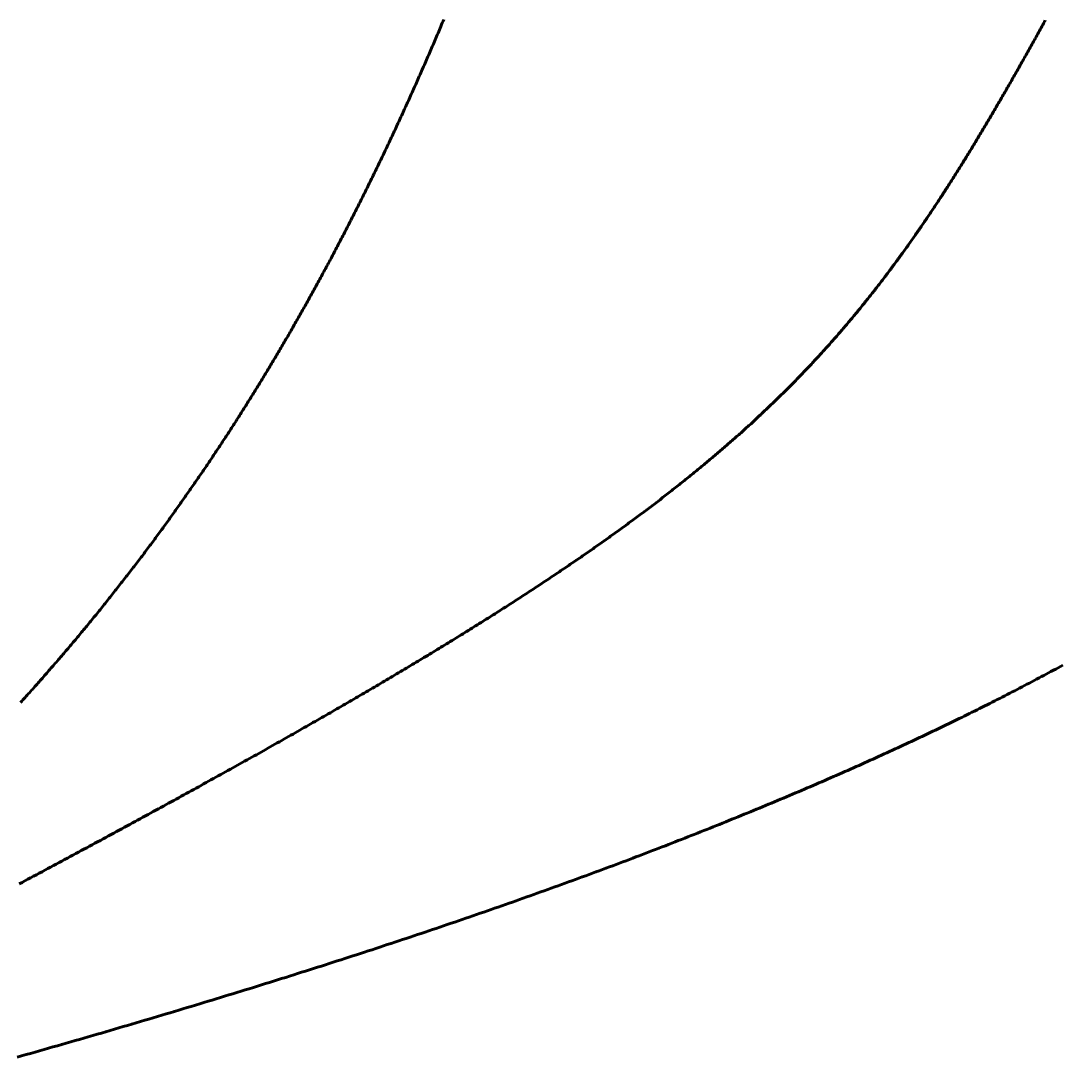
# Model space of a CAD drawing. Header units: millimetres. Extents: x 88 to 97873, y 32 to 55088.
# Drawn here: x 47201.4 to 47525.3, y 4000.6 to 4322.9 of the extents above; entities that cross this region are included whole.
import ezdxf

# ---------------------------------------------------------------- set-up
doc = ezdxf.new("R2010")
doc.units = ezdxf.units.MM
doc.header["$LTSCALE"] = 0.3

msp = doc.modelspace()

# ---------------------------------------------------------------- linework, layer by layer
at = {"color": 116, "lineweight": 60, "true_color": 0x136734}
msp.add_lwpolyline([(47200.88, 4054.48), (47201.78, 4054.96), (47202.67, 4055.44), (47203.57, 4055.92), (47204.46, 4056.39), (47205.35, 4056.87), (47206.24, 4057.34), (47207.13, 4057.82), (47208.02, 4058.29), (47208.9, 4058.77), (47209.78, 4059.24), (47210.66, 4059.71), (47211.54, 4060.18), (47212.41, 4060.65), (47213.28, 4061.11), (47214.15, 4061.58), (47215.02, 4062.05), (47215.89, 4062.51), (47216.76, 4062.98), (47217.62, 4063.44), (47218.48, 4063.91), (47219.34, 4064.37), (47220.19, 4064.83), (47221.05, 4065.29), (47221.9, 4065.75), (47222.75, 4066.21), (47223.6, 4066.66), (47224.45, 4067.12), (47225.29, 4067.58), (47226.14, 4068.03), (47226.98, 4068.49), (47227.82, 4068.94), (47228.65, 4069.39), (47229.49, 4069.84), (47230.32, 4070.29), (47231.15, 4070.74), (47231.98, 4071.19), (47232.81, 4071.64), (47233.63, 4072.09), (47234.46, 4072.54), (47235.28, 4072.98), (47236.1, 4073.43), (47236.92, 4073.87), (47237.73, 4074.31), (47238.55, 4074.76), (47239.36, 4075.2), (47240.17, 4075.64), (47240.98, 4076.08), (47241.78, 4076.52), (47242.59, 4076.96), (47243.39, 4077.4), (47244.19, 4077.83), (47244.99, 4078.27), (47245.78, 4078.7), (47246.58, 4079.14), (47247.37, 4079.57), (47248.16, 4080.01), (47248.95, 4080.44), (47249.74, 4080.87), (47250.52, 4081.3), (47251.31, 4081.73), (47252.09, 4082.16), (47252.87, 4082.59), (47253.64, 4083.01), (47254.42, 4083.44), (47255.19, 4083.87), (47255.97, 4084.29), (47256.74, 4084.72), (47257.51, 4085.14), (47258.27, 4085.56), (47259.04, 4085.99), (47259.8, 4086.41), (47260.56, 4086.83), (47261.32, 4087.25), (47262.08, 4087.67), (47262.83, 4088.09), (47263.59, 4088.5), (47264.34, 4088.92), (47265.09, 4089.34), (47265.84, 4089.75), (47266.58, 4090.17), (47267.33, 4090.58), (47268.07, 4091), (47268.81, 4091.41), (47269.55, 4091.82), (47270.29, 4092.23), (47271.02, 4092.64), (47271.76, 4093.05), (47272.49, 4093.46), (47273.22, 4093.87), (47273.95, 4094.28), (47274.68, 4094.68), (47275.4, 4095.09), (47276.13, 4095.5), (47276.85, 4095.9), (47277.57, 4096.31), (47278.28, 4096.71), (47279, 4097.11), (47279.72, 4097.51), (47280.43, 4097.92), (47281.14, 4098.32), (47281.85, 4098.72), (47282.56, 4099.12), (47283.26, 4099.52), (47283.97, 4099.91), (47284.67, 4100.31), (47285.37, 4100.71), (47286.07, 4101.1), (47286.76, 4101.5), (47287.46, 4101.9), (47288.15, 4102.29), (47288.85, 4102.68), (47289.54, 4103.08), (47290.23, 4103.47), (47290.91, 4103.86), (47291.6, 4104.25), (47292.28, 4104.64), (47292.96, 4105.03), (47293.64, 4105.42), (47294.32, 4105.81), (47295, 4106.2), (47295.67, 4106.58), (47296.35, 4106.97), (47297.02, 4107.36), (47297.69, 4107.74), (47298.36, 4108.13), (47299.02, 4108.51), (47299.69, 4108.9), (47300.35, 4109.28), (47301.01, 4109.66), (47301.67, 4110.04), (47302.33, 4110.42), (47302.99, 4110.8), (47303.65, 4111.18), (47304.3, 4111.56), (47304.95, 4111.94), (47305.6, 4112.32), (47306.25, 4112.7), (47306.9, 4113.08), (47307.54, 4113.45), (47308.19, 4113.83), (47308.83, 4114.2), (47309.47, 4114.58), (47310.11, 4114.95), (47310.75, 4115.33), (47311.38, 4115.7), (47312.02, 4116.07), (47312.65, 4116.44), (47313.28, 4116.82), (47313.91, 4117.19), (47314.54, 4117.56), (47315.17, 4117.93), (47315.79, 4118.3), (47316.41, 4118.66), (47317.04, 4119.03), (47317.66, 4119.4), (47318.27, 4119.77), (47318.89, 4120.13), (47319.51, 4120.5), (47320.12, 4120.86), (47320.73, 4121.23), (47321.34, 4121.59), (47321.95, 4121.96), (47322.56, 4122.32), (47323.17, 4122.68), (47323.77, 4123.05), (47324.37, 4123.41), (47324.98, 4123.77), (47325.58, 4124.13), (47326.17, 4124.49), (47326.77, 4124.85), (47327.37, 4125.21), (47327.96, 4125.57), (47328.55, 4125.93), (47329.15, 4126.29), (47329.73, 4126.64), (47330.32, 4127), (47330.91, 4127.36), (47331.49, 4127.71), (47332.08, 4128.07), (47332.66, 4128.42), (47333.24, 4128.78), (47333.82, 4129.13), (47334.4, 4129.48), (47334.97, 4129.84), (47335.55, 4130.19), (47336.12, 4130.54), (47336.69, 4130.89), (47337.26, 4131.25), (47337.83, 4131.6), (47338.4, 4131.95), (47338.97, 4132.3), (47339.53, 4132.65), (47340.09, 4133), (47340.66, 4133.34), (47341.22, 4133.69), (47341.77, 4134.04), (47342.33, 4134.39), (47342.89, 4134.73), (47343.44, 4135.08), (47344, 4135.43), (47344.55, 4135.77), (47345.1, 4136.12), (47345.65, 4136.46), (47346.19, 4136.81), (47346.74, 4137.15), (47347.29, 4137.49), (47347.83, 4137.84), (47348.37, 4138.18), (47348.91, 4138.52), (47349.45, 4138.86), (47349.99, 4139.21), (47350.52, 4139.55), (47351.06, 4139.89), (47351.59, 4140.23), (47352.13, 4140.57), (47352.66, 4140.91), (47353.19, 4141.25), (47353.71, 4141.59), (47354.24, 4141.92), (47354.77, 4142.26), (47355.29, 4142.6), (47355.81, 4142.94), (47356.33, 4143.27), (47356.85, 4143.61), (47357.37, 4143.95), (47357.89, 4144.28), (47358.41, 4144.62), (47358.92, 4144.95), (47359.44, 4145.29), (47359.95, 4145.62), (47360.46, 4145.96), (47360.97, 4146.29), (47361.48, 4146.62), (47361.98, 4146.96), (47362.49, 4147.29), (47362.99, 4147.62), (47363.5, 4147.95), (47364, 4148.29), (47364.5, 4148.62), (47365, 4148.95), (47365.5, 4149.28), (47365.99, 4149.61), (47366.49, 4149.94), (47366.98, 4150.27), (47367.47, 4150.6), (47367.97, 4150.93), (47368.46, 4151.26), (47368.94, 4151.59), (47369.43, 4151.91), (47369.92, 4152.24), (47370.4, 4152.57), (47370.89, 4152.9), (47371.37, 4153.22), (47371.85, 4153.55), (47372.33, 4153.88), (47372.81, 4154.2), (47373.29, 4154.53), (47373.77, 4154.85), (47374.24, 4155.18), (47374.72, 4155.51), (47375.19, 4155.83), (47375.66, 4156.15), (47376.13, 4156.48), (47376.6, 4156.8), (47377.07, 4157.13), (47377.53, 4157.45), (47378, 4157.77), (47378.46, 4158.1), (47378.93, 4158.42), (47379.39, 4158.74), (47379.85, 4159.06), (47380.31, 4159.39), (47380.77, 4159.71), (47381.23, 4160.03), (47381.68, 4160.35), (47382.14, 4160.67), (47382.59, 4160.99), (47383.04, 4161.31), (47383.5, 4161.63), (47383.95, 4161.95), (47384.39, 4162.27), (47384.84, 4162.59), (47385.29, 4162.91), (47385.74, 4163.23), (47386.18, 4163.55), (47386.62, 4163.87), (47387.07, 4164.19), (47387.51, 4164.51), (47387.95, 4164.83), (47388.39, 4165.14), (47388.82, 4165.46), (47389.26, 4165.78), (47389.7, 4166.1), (47390.13, 4166.41), (47390.56, 4166.73), (47391, 4167.05), (47391.43, 4167.37), (47391.86, 4167.68), (47392.29, 4168), (47392.72, 4168.31), (47393.14, 4168.63), (47393.57, 4168.95), (47393.99, 4169.26), (47394.42, 4169.58), (47394.84, 4169.89), (47395.26, 4170.21), (47395.68, 4170.52), (47396.1, 4170.84), (47396.52, 4171.15), (47396.94, 4171.47), (47397.35, 4171.78), (47397.77, 4172.1), (47398.18, 4172.41), (47398.59, 4172.72), (47399.01, 4173.04), (47399.42, 4173.35), (47399.83, 4173.67), (47400.24, 4173.98), (47400.64, 4174.29), (47401.05, 4174.61), (47401.46, 4174.92), (47401.86, 4175.23), (47402.26, 4175.55), (47402.67, 4175.86), (47403.07, 4176.17), (47403.47, 4176.48), (47403.87, 4176.8), (47404.27, 4177.11), (47404.67, 4177.42), (47405.06, 4177.73), (47405.46, 4178.04), (47405.85, 4178.36), (47406.25, 4178.67), (47406.64, 4178.98), (47407.03, 4179.29), (47407.42, 4179.6), (47407.81, 4179.92), (47408.2, 4180.23), (47408.59, 4180.54), (47408.98, 4180.85), (47409.36, 4181.16), (47409.75, 4181.47), (47410.13, 4181.78), (47410.51, 4182.09), (47410.9, 4182.4), (47411.28, 4182.72), (47411.66, 4183.03), (47412.04, 4183.34), (47412.42, 4183.65), (47412.79, 4183.96), (47413.17, 4184.27), (47413.55, 4184.58), (47413.92, 4184.89), (47414.3, 4185.2), (47414.67, 4185.51), (47415.04, 4185.82), (47415.41, 4186.13), (47415.78, 4186.44), (47416.15, 4186.75), (47416.52, 4187.06), (47416.89, 4187.37), (47417.25, 4187.68), (47417.62, 4188), (47417.98, 4188.31), (47418.35, 4188.62), (47418.71, 4188.93), (47419.07, 4189.24), (47419.44, 4189.55), (47419.8, 4189.86), (47420.16, 4190.17), (47420.52, 4190.48), (47420.87, 4190.79), (47421.23, 4191.1), (47421.59, 4191.41), (47421.94, 4191.72), (47422.3, 4192.03), (47422.65, 4192.34), (47423, 4192.65), (47423.36, 4192.96), (47423.71, 4193.27), (47424.06, 4193.58), (47424.41, 4193.89), (47424.76, 4194.2), (47425.1, 4194.51), (47425.45, 4194.82), (47425.8, 4195.13), (47426.14, 4195.44), (47426.49, 4195.76), (47426.83, 4196.07), (47427.18, 4196.38), (47427.52, 4196.69), (47427.86, 4197), (47428.2, 4197.31), (47428.54, 4197.62), (47428.88, 4197.93), (47429.22, 4198.24), (47429.56, 4198.55), (47429.89, 4198.87), (47430.23, 4199.18), (47430.56, 4199.49), (47430.9, 4199.8), (47431.23, 4200.11), (47431.57, 4200.42), (47431.9, 4200.74), (47432.23, 4201.05), (47432.56, 4201.36), (47432.89, 4201.67), (47433.22, 4201.98), (47433.55, 4202.3), (47433.88, 4202.61), (47434.2, 4202.92), (47434.53, 4203.23), (47434.86, 4203.55), (47435.18, 4203.86), (47435.51, 4204.17), (47435.83, 4204.48), (47436.15, 4204.8), (47436.47, 4205.11), (47436.8, 4205.42), (47437.12, 4205.74), (47437.44, 4206.05), (47437.76, 4206.37), (47438.07, 4206.68), (47438.39, 4206.99), (47438.71, 4207.31), (47439.03, 4207.62), (47439.34, 4207.94), (47439.66, 4208.25), (47439.97, 4208.57), (47440.29, 4208.88), (47440.6, 4209.2), (47440.91, 4209.51), (47441.22, 4209.83), (47441.54, 4210.14), (47441.85, 4210.46), (47442.16, 4210.77), (47442.47, 4211.09), (47442.78, 4211.41), (47443.08, 4211.72), (47443.39, 4212.04), (47443.7, 4212.36), (47444, 4212.67), (47444.31, 4212.99), (47444.61, 4213.31), (47444.92, 4213.63), (47445.22, 4213.94), (47445.53, 4214.26), (47445.83, 4214.58), (47446.13, 4214.9), (47446.43, 4215.22), (47446.73, 4215.54), (47447.03, 4215.85), (47447.33, 4216.17), (47447.63, 4216.49), (47447.93, 4216.81), (47448.23, 4217.13), (47448.53, 4217.45), (47448.82, 4217.77), (47449.12, 4218.09), (47449.41, 4218.41), (47449.71, 4218.73), (47450, 4219.06), (47450.3, 4219.38), (47450.59, 4219.7), (47450.88, 4220.02), (47451.18, 4220.34), (47451.47, 4220.66), (47451.76, 4220.99), (47452.05, 4221.31), (47452.34, 4221.63), (47452.63, 4221.96), (47452.92, 4222.28), (47453.21, 4222.6), (47453.49, 4222.93), (47453.78, 4223.25), (47454.07, 4223.58), (47454.35, 4223.9), (47454.64, 4224.23), (47454.93, 4224.55), (47455.21, 4224.88), (47455.5, 4225.2), (47455.78, 4225.53), (47456.06, 4225.86), (47456.35, 4226.18), (47456.63, 4226.51), (47456.91, 4226.84), (47457.19, 4227.17), (47457.47, 4227.5), (47457.75, 4227.82), (47458.03, 4228.15), (47458.31, 4228.48), (47458.59, 4228.81), (47458.87, 4229.14), (47459.15, 4229.47), (47459.43, 4229.8), (47459.7, 4230.13), (47459.98, 4230.46), (47460.26, 4230.79), (47460.53, 4231.12), (47460.81, 4231.46), (47461.08, 4231.79), (47461.36, 4232.12), (47461.63, 4232.45), (47461.91, 4232.79), (47462.18, 4233.12), (47462.45, 4233.45), (47462.72, 4233.79), (47463, 4234.12), (47463.27, 4234.46), (47463.54, 4234.79), (47463.81, 4235.13), (47464.08, 4235.46), (47464.35, 4235.8), (47464.62, 4236.14), (47464.89, 4236.48), (47465.16, 4236.81), (47465.43, 4237.15), (47465.7, 4237.49), (47465.96, 4237.83), (47466.23, 4238.17), (47466.5, 4238.51), (47466.77, 4238.84), (47467.03, 4239.18), (47467.3, 4239.53), (47467.56, 4239.87), (47467.83, 4240.21), (47468.09, 4240.55), (47468.36, 4240.89), (47468.62, 4241.23), (47468.89, 4241.58), (47469.15, 4241.92), (47469.41, 4242.26), (47469.68, 4242.61), (47469.94, 4242.95), (47470.2, 4243.3), (47470.46, 4243.64), (47470.73, 4243.99), (47470.99, 4244.33), (47471.25, 4244.68), (47471.51, 4245.03), (47471.77, 4245.37), (47472.03, 4245.72), (47472.29, 4246.07), (47472.55, 4246.42), (47472.81, 4246.77), (47473.07, 4247.12), (47473.33, 4247.47), (47473.58, 4247.82), (47473.84, 4248.17), (47474.1, 4248.52), (47474.36, 4248.87), (47474.61, 4249.23), (47474.87, 4249.58), (47475.13, 4249.93), (47475.38, 4250.29), (47475.64, 4250.64), (47475.9, 4250.99), (47476.15, 4251.35), (47476.41, 4251.71), (47476.66, 4252.06), (47476.92, 4252.42), (47477.17, 4252.77), (47477.43, 4253.13), (47477.68, 4253.49), (47477.94, 4253.85), (47478.19, 4254.21), (47478.44, 4254.57), (47478.7, 4254.93), (47478.95, 4255.29), (47479.2, 4255.65), (47479.46, 4256.01), (47479.71, 4256.37), (47479.96, 4256.74), (47480.21, 4257.1), (47480.47, 4257.46), (47480.72, 4257.83), (47480.97, 4258.19), (47481.22, 4258.56), (47481.47, 4258.92), (47481.72, 4259.29), (47481.98, 4259.65), (47482.23, 4260.02), (47482.48, 4260.39), (47482.73, 4260.76), (47482.98, 4261.13), (47483.23, 4261.5), (47483.48, 4261.87), (47483.73, 4262.24), (47483.98, 4262.61), (47484.23, 4262.98), (47484.48, 4263.35), (47484.73, 4263.72), (47484.97, 4264.1), (47485.22, 4264.47), (47485.47, 4264.84), (47485.72, 4265.22), (47485.97, 4265.6), (47486.22, 4265.97), (47486.47, 4266.35), (47486.72, 4266.73), (47486.96, 4267.1), (47487.21, 4267.48), (47487.46, 4267.86), (47487.71, 4268.24), (47487.96, 4268.62), (47488.2, 4269), (47488.45, 4269.38), (47488.7, 4269.76), (47488.95, 4270.15), (47489.19, 4270.53), (47489.44, 4270.91), (47489.69, 4271.3), (47489.94, 4271.68), (47490.18, 4272.07), (47490.43, 4272.46), (47490.68, 4272.84), (47490.92, 4273.23), (47491.17, 4273.62), (47491.42, 4274.01), (47491.66, 4274.4), (47491.91, 4274.79), (47492.16, 4275.18), (47492.4, 4275.57), (47492.65, 4275.96), (47492.9, 4276.35), (47493.14, 4276.75), (47493.39, 4277.14), (47493.64, 4277.53), (47493.88, 4277.93), (47494.13, 4278.32), (47494.38, 4278.72), (47494.62, 4279.12), (47494.87, 4279.52), (47495.12, 4279.91), (47495.36, 4280.31), (47495.61, 4280.71), (47495.86, 4281.11), (47496.1, 4281.52), (47496.35, 4281.92), (47496.6, 4282.32), (47496.84, 4282.72), (47497.09, 4283.13), (47497.34, 4283.53), (47497.58, 4283.94), (47497.83, 4284.34), (47498.08, 4284.75), (47498.32, 4285.16), (47498.57, 4285.56), (47498.82, 4285.97), (47499.06, 4286.38), (47499.31, 4286.79), (47499.56, 4287.2), (47499.8, 4287.61), (47500.05, 4288.03), (47500.3, 4288.44), (47500.55, 4288.85), (47500.79, 4289.27), (47501.04, 4289.68), (47501.29, 4290.1), (47501.54, 4290.51), (47501.78, 4290.93), (47502.03, 4291.35), (47502.28, 4291.77), (47502.53, 4292.19), (47502.78, 4292.61), (47503.02, 4293.03), (47503.27, 4293.45), (47503.52, 4293.87), (47503.77, 4294.3), (47504.02, 4294.72), (47504.27, 4295.15), (47504.52, 4295.57), (47504.77, 4296), (47505.02, 4296.42), (47505.26, 4296.85), (47505.51, 4297.28), (47505.76, 4297.71), (47506.01, 4298.14), (47506.26, 4298.57), (47506.51, 4299), (47506.76, 4299.44), (47507.01, 4299.87), (47507.26, 4300.3), (47507.52, 4300.74), (47507.77, 4301.17), (47508.02, 4301.61), (47508.27, 4302.05), (47508.52, 4302.48), (47508.77, 4302.92), (47509.02, 4303.36), (47509.28, 4303.8), (47509.53, 4304.24), (47509.78, 4304.69), (47510.03, 4305.13), (47510.29, 4305.57), (47510.54, 4306.02), (47510.79, 4306.46), (47511.04, 4306.91), (47511.3, 4307.36), (47511.55, 4307.8), (47511.81, 4308.25), (47512.06, 4308.7), (47512.31, 4309.15), (47512.57, 4309.6), (47512.82, 4310.06), (47513.08, 4310.51), (47513.34, 4310.96), (47513.59, 4311.42), (47513.85, 4311.87), (47514.1, 4312.33), (47514.36, 4312.78), (47514.62, 4313.24), (47514.87, 4313.7), (47515.13, 4314.16), (47515.39, 4314.62), (47515.65, 4315.08), (47515.9, 4315.55), (47516.16, 4316.01), (47516.42, 4316.47), (47516.68, 4316.94), (47516.94, 4317.4), (47517.2, 4317.87), (47517.46, 4318.34), (47517.72, 4318.81), (47517.98, 4319.27), (47518.24, 4319.74), (47518.5, 4320.22), (47518.76, 4320.69), (47519.02, 4321.16), (47519.28, 4321.63), (47519.55, 4322.11), (47519.81, 4322.59), (47520.07, 4323.06)], dxfattribs=at)
at = {"color": 30, "lineweight": 60}
msp.add_lwpolyline([(47332.96, 4323.29), (47332.74, 4322.77), (47332.51, 4322.24), (47332.29, 4321.72), (47332.07, 4321.19), (47331.85, 4320.67), (47331.63, 4320.15), (47331.41, 4319.63), (47331.19, 4319.1), (47330.96, 4318.58), (47330.74, 4318.06), (47330.52, 4317.54), (47330.3, 4317.02), (47330.07, 4316.5), (47329.85, 4315.98), (47329.63, 4315.46), (47329.4, 4314.94), (47329.18, 4314.42), (47328.96, 4313.9), (47328.73, 4313.39), (47328.51, 4312.87), (47328.29, 4312.35), (47328.06, 4311.84), (47327.84, 4311.32), (47327.61, 4310.81), (47327.39, 4310.29), (47327.16, 4309.78), (47326.94, 4309.26), (47326.71, 4308.75), (47326.49, 4308.23), (47326.26, 4307.72), (47326.04, 4307.21), (47325.81, 4306.7), (47325.59, 4306.19), (47325.36, 4305.67), (47325.13, 4305.16), (47324.91, 4304.65), (47324.68, 4304.14), (47324.45, 4303.63), (47324.23, 4303.12), (47324, 4302.62), (47323.77, 4302.11), (47323.54, 4301.6), (47323.32, 4301.09), (47323.09, 4300.58), (47322.86, 4300.08), (47322.63, 4299.57), (47322.4, 4299.06), (47322.18, 4298.56), (47321.95, 4298.05), (47321.72, 4297.55), (47321.49, 4297.04), (47321.26, 4296.54), (47321.03, 4296.04), (47320.8, 4295.53), (47320.57, 4295.03), (47320.34, 4294.53), (47320.11, 4294.03), (47319.88, 4293.53), (47319.65, 4293.02), (47319.42, 4292.52), (47319.19, 4292.02), (47318.96, 4291.52), (47318.73, 4291.02), (47318.5, 4290.52), (47318.26, 4290.03), (47318.03, 4289.53), (47317.8, 4289.03), (47317.57, 4288.53), (47317.34, 4288.03), (47317.1, 4287.54), (47316.87, 4287.04), (47316.64, 4286.55), (47316.41, 4286.05), (47316.17, 4285.56), (47315.94, 4285.06), (47315.71, 4284.57), (47315.47, 4284.07), (47315.24, 4283.58), (47315, 4283.08), (47314.77, 4282.59), (47314.54, 4282.1), (47314.3, 4281.61), (47314.07, 4281.12), (47313.83, 4280.62), (47313.6, 4280.13), (47313.36, 4279.64), (47313.13, 4279.15), (47312.89, 4278.66), (47312.65, 4278.17), (47312.42, 4277.68), (47312.18, 4277.2), (47311.94, 4276.71), (47311.71, 4276.22), (47311.47, 4275.73), (47311.23, 4275.25), (47311, 4274.76), (47310.76, 4274.27), (47310.52, 4273.79), (47310.28, 4273.3), (47310.05, 4272.82), (47309.81, 4272.33), (47309.57, 4271.85), (47309.33, 4271.36), (47309.09, 4270.88), (47308.85, 4270.4), (47308.61, 4269.91), (47308.37, 4269.43), (47308.13, 4268.95), (47307.89, 4268.47), (47307.65, 4267.99), (47307.41, 4267.5), (47307.17, 4267.02), (47306.93, 4266.54), (47306.69, 4266.06), (47306.45, 4265.58), (47306.21, 4265.1), (47305.97, 4264.63), (47305.73, 4264.15), (47305.48, 4263.67), (47305.24, 4263.19), (47305, 4262.71), (47304.76, 4262.24), (47304.52, 4261.76), (47304.27, 4261.28), (47304.03, 4260.81), (47303.79, 4260.33), (47303.54, 4259.86), (47303.3, 4259.38), (47303.06, 4258.91), (47302.81, 4258.44), (47302.57, 4257.96), (47302.32, 4257.49), (47302.08, 4257.02), (47301.83, 4256.54), (47301.59, 4256.07), (47301.34, 4255.6), (47301.1, 4255.13), (47300.85, 4254.66), (47300.61, 4254.19), (47300.36, 4253.72), (47300.11, 4253.25), (47299.87, 4252.78), (47299.62, 4252.31), (47299.37, 4251.84), (47299.13, 4251.37), (47298.88, 4250.9), (47298.63, 4250.43), (47298.38, 4249.97), (47298.13, 4249.5), (47297.89, 4249.03), (47297.64, 4248.56), (47297.39, 4248.1), (47297.14, 4247.63), (47296.89, 4247.17), (47296.64, 4246.7), (47296.39, 4246.24), (47296.14, 4245.77), (47295.89, 4245.31), (47295.64, 4244.85), (47295.39, 4244.38), (47295.14, 4243.92), (47294.89, 4243.46), (47294.64, 4242.99), (47294.39, 4242.53), (47294.14, 4242.07), (47293.88, 4241.61), (47293.63, 4241.15), (47293.38, 4240.69), (47293.13, 4240.23), (47292.87, 4239.77), (47292.62, 4239.31), (47292.37, 4238.85), (47292.11, 4238.39), (47291.86, 4237.93), (47291.61, 4237.47), (47291.35, 4237.02), (47291.1, 4236.56), (47290.84, 4236.1), (47290.59, 4235.65), (47290.34, 4235.19), (47290.08, 4234.73), (47289.82, 4234.28), (47289.57, 4233.82), (47289.31, 4233.37), (47289.06, 4232.91), (47288.8, 4232.46), (47288.54, 4232), (47288.29, 4231.55), (47288.03, 4231.1), (47287.77, 4230.64), (47287.52, 4230.19), (47287.26, 4229.74), (47287, 4229.29), (47286.74, 4228.83), (47286.48, 4228.38), (47286.22, 4227.93), (47285.97, 4227.48), (47285.71, 4227.03), (47285.45, 4226.58), (47285.19, 4226.13), (47284.93, 4225.68), (47284.67, 4225.23), (47284.41, 4224.78), (47284.15, 4224.34), (47283.89, 4223.89), (47283.63, 4223.44), (47283.36, 4222.99), (47283.1, 4222.55), (47282.84, 4222.1), (47282.58, 4221.65), (47282.32, 4221.21), (47282.05, 4220.76), (47281.79, 4220.31), (47281.53, 4219.87), (47281.27, 4219.42), (47281, 4218.98), (47280.74, 4218.54), (47280.47, 4218.09), (47280.21, 4217.65), (47279.95, 4217.21), (47279.68, 4216.76), (47279.42, 4216.32), (47279.15, 4215.88), (47278.89, 4215.44), (47278.62, 4214.99), (47278.35, 4214.55), (47278.09, 4214.11), (47277.82, 4213.67), (47277.56, 4213.23), (47277.29, 4212.79), (47277.02, 4212.35), (47276.75, 4211.91), (47276.49, 4211.47), (47276.22, 4211.03), (47275.95, 4210.59), (47275.68, 4210.16), (47275.41, 4209.72), (47275.14, 4209.28), (47274.88, 4208.84), (47274.61, 4208.41), (47274.34, 4207.97), (47274.07, 4207.53), (47273.8, 4207.1), (47273.53, 4206.66), (47273.26, 4206.23), (47272.98, 4205.79), (47272.71, 4205.36), (47272.44, 4204.92), (47272.17, 4204.49), (47271.9, 4204.05), (47271.63, 4203.62), (47271.35, 4203.19), (47271.08, 4202.75), (47270.81, 4202.32), (47270.54, 4201.89), (47270.26, 4201.46), (47269.99, 4201.03), (47269.71, 4200.59), (47269.44, 4200.16), (47269.17, 4199.73), (47268.89, 4199.3), (47268.62, 4198.87), (47268.34, 4198.44), (47268.06, 4198.01), (47267.79, 4197.58), (47267.51, 4197.15), (47267.24, 4196.72), (47266.96, 4196.3), (47266.68, 4195.87), (47266.41, 4195.44), (47266.13, 4195.01), (47265.85, 4194.59), (47265.57, 4194.16), (47265.29, 4193.73), (47265.02, 4193.3), (47264.74, 4192.88), (47264.46, 4192.45), (47264.18, 4192.03), (47263.9, 4191.6), (47263.62, 4191.18), (47263.34, 4190.75), (47263.06, 4190.33), (47262.78, 4189.9), (47262.5, 4189.48), (47262.22, 4189.06), (47261.94, 4188.63), (47261.65, 4188.21), (47261.37, 4187.79), (47261.09, 4187.37), (47260.81, 4186.94), (47260.52, 4186.52), (47260.24, 4186.1), (47259.96, 4185.68), (47259.67, 4185.26), (47259.39, 4184.84), (47259.11, 4184.42), (47258.82, 4184), (47258.54, 4183.58), (47258.25, 4183.16), (47257.97, 4182.74), (47257.68, 4182.32), (47257.4, 4181.9), (47257.11, 4181.48), (47256.82, 4181.06), (47256.54, 4180.65), (47256.25, 4180.23), (47255.96, 4179.81), (47255.67, 4179.39), (47255.39, 4178.98), (47255.1, 4178.56), (47254.81, 4178.14), (47254.52, 4177.73), (47254.23, 4177.31), (47253.94, 4176.9), (47253.65, 4176.48), (47253.36, 4176.07), (47253.07, 4175.65), (47252.78, 4175.24), (47252.49, 4174.82), (47252.2, 4174.41), (47251.91, 4174), (47251.62, 4173.58), (47251.33, 4173.17), (47251.04, 4172.76), (47250.74, 4172.34), (47250.45, 4171.93), (47250.16, 4171.52), (47249.86, 4171.11), (47249.57, 4170.7), (47249.28, 4170.29), (47248.98, 4169.88), (47248.69, 4169.46), (47248.39, 4169.05), (47248.1, 4168.64), (47247.8, 4168.23), (47247.51, 4167.82), (47247.21, 4167.42), (47246.92, 4167.01), (47246.62, 4166.6), (47246.32, 4166.19), (47246.03, 4165.78), (47245.73, 4165.37), (47245.43, 4164.96), (47245.13, 4164.56), (47244.84, 4164.15), (47244.54, 4163.74), (47244.24, 4163.34), (47243.94, 4162.93), (47243.64, 4162.52), (47243.34, 4162.12), (47243.04, 4161.71), (47242.74, 4161.31), (47242.44, 4160.9), (47242.14, 4160.5), (47241.84, 4160.09), (47241.54, 4159.69), (47241.23, 4159.28), (47240.93, 4158.88), (47240.63, 4158.48), (47240.33, 4158.07), (47240.02, 4157.67), (47239.72, 4157.27), (47239.42, 4156.86), (47239.11, 4156.46), (47238.81, 4156.06), (47238.5, 4155.66), (47238.2, 4155.25), (47237.89, 4154.85), (47237.59, 4154.45), (47237.28, 4154.05), (47236.98, 4153.65), (47236.67, 4153.25), (47236.36, 4152.85), (47236.06, 4152.45), (47235.75, 4152.05), (47235.44, 4151.65), (47235.13, 4151.25), (47234.83, 4150.85), (47234.52, 4150.45), (47234.21, 4150.05), (47233.9, 4149.66), (47233.59, 4149.26), (47233.28, 4148.86), (47232.97, 4148.46), (47232.66, 4148.07), (47232.35, 4147.67), (47232.04, 4147.27), (47231.73, 4146.87), (47231.41, 4146.48), (47231.1, 4146.08), (47230.79, 4145.69), (47230.48, 4145.29), (47230.16, 4144.89), (47229.85, 4144.5), (47229.54, 4144.1), (47229.22, 4143.71), (47228.91, 4143.32), (47228.6, 4142.92), (47228.28, 4142.53), (47227.97, 4142.13), (47227.65, 4141.74), (47227.33, 4141.35), (47227.02, 4140.95), (47226.7, 4140.56), (47226.38, 4140.17), (47226.07, 4139.77), (47225.75, 4139.38), (47225.43, 4138.99), (47225.11, 4138.6), (47224.8, 4138.21), (47224.48, 4137.81), (47224.16, 4137.42), (47223.84, 4137.03), (47223.52, 4136.64), (47223.2, 4136.25), (47222.88, 4135.86), (47222.56, 4135.47), (47222.24, 4135.08), (47221.92, 4134.69), (47221.59, 4134.3), (47221.27, 4133.91), (47220.95, 4133.52), (47220.63, 4133.14), (47220.3, 4132.75), (47219.98, 4132.36), (47219.66, 4131.97), (47219.33, 4131.58), (47219.01, 4131.19), (47218.69, 4130.81), (47218.36, 4130.42), (47218.03, 4130.03), (47217.71, 4129.65), (47217.38, 4129.26), (47217.06, 4128.87), (47216.73, 4128.49), (47216.4, 4128.1), (47216.08, 4127.72), (47215.75, 4127.33), (47215.42, 4126.94), (47215.09, 4126.56), (47214.76, 4126.17), (47214.44, 4125.79), (47214.11, 4125.41), (47213.78, 4125.02), (47213.45, 4124.64), (47213.12, 4124.25), (47212.79, 4123.87), (47212.45, 4123.49), (47212.12, 4123.1), (47211.79, 4122.72), (47211.46, 4122.34), (47211.13, 4121.95), (47210.79, 4121.57), (47210.46, 4121.19), (47210.13, 4120.81), (47209.79, 4120.43), (47209.46, 4120.04), (47209.13, 4119.66), (47208.79, 4119.28), (47208.46, 4118.9), (47208.12, 4118.52), (47207.79, 4118.14), (47207.45, 4117.76), (47207.11, 4117.38), (47206.78, 4117), (47206.44, 4116.62), (47206.1, 4116.24), (47205.76, 4115.86), (47205.43, 4115.48), (47205.09, 4115.1), (47204.75, 4114.72), (47204.41, 4114.34), (47204.07, 4113.96), (47203.73, 4113.59), (47203.39, 4113.21), (47203.05, 4112.83), (47202.71, 4112.45), (47202.37, 4112.07), (47202.02, 4111.7), (47201.68, 4111.32), (47201.34, 4110.94)], dxfattribs=at)
at = {"color": 5, "lineweight": 60}
msp.add_lwpolyline([(47525.53, 4122.51), (47524.8, 4122.11), (47524.06, 4121.72), (47523.33, 4121.32), (47522.59, 4120.92), (47521.85, 4120.52), (47521.11, 4120.13), (47520.37, 4119.73), (47519.63, 4119.33), (47518.88, 4118.94), (47518.13, 4118.54), (47517.38, 4118.14), (47516.63, 4117.75), (47515.88, 4117.35), (47515.12, 4116.95), (47514.37, 4116.56), (47513.61, 4116.16), (47512.85, 4115.76), (47512.09, 4115.37), (47511.32, 4114.97), (47510.56, 4114.58), (47509.79, 4114.18), (47509.02, 4113.79), (47508.25, 4113.39), (47507.48, 4112.99), (47506.7, 4112.6), (47505.93, 4112.2), (47505.15, 4111.81), (47504.37, 4111.41), (47503.59, 4111.02), (47502.81, 4110.62), (47502.02, 4110.23), (47501.23, 4109.83), (47500.44, 4109.44), (47499.65, 4109.04), (47498.86, 4108.65), (47498.07, 4108.26), (47497.27, 4107.86), (47496.47, 4107.47), (47495.67, 4107.07), (47494.87, 4106.68), (47494.07, 4106.28), (47493.26, 4105.89), (47492.46, 4105.5), (47491.65, 4105.1), (47490.84, 4104.71), (47490.02, 4104.32), (47489.21, 4103.92), (47488.39, 4103.53), (47487.57, 4103.14), (47486.75, 4102.74), (47485.93, 4102.35), (47485.11, 4101.96), (47484.28, 4101.56), (47483.45, 4101.17), (47482.62, 4100.78), (47481.79, 4100.38), (47480.96, 4099.99), (47480.12, 4099.6), (47479.29, 4099.2), (47478.45, 4098.81), (47477.61, 4098.42), (47476.76, 4098.03), (47475.92, 4097.63), (47475.07, 4097.24), (47474.22, 4096.85), (47473.37, 4096.46), (47472.52, 4096.06), (47471.67, 4095.67), (47470.81, 4095.28), (47469.95, 4094.89), (47469.09, 4094.5), (47468.23, 4094.1), (47467.37, 4093.71), (47466.5, 4093.32), (47465.63, 4092.93), (47464.76, 4092.54), (47463.89, 4092.15), (47463.02, 4091.75), (47462.14, 4091.36), (47461.26, 4090.97), (47460.38, 4090.58), (47459.5, 4090.19), (47458.62, 4089.8), (47457.73, 4089.41), (47456.85, 4089.01), (47455.96, 4088.62), (47455.07, 4088.23), (47454.17, 4087.84), (47453.28, 4087.45), (47452.38, 4087.06), (47451.48, 4086.67), (47450.58, 4086.28), (47449.68, 4085.89), (47448.77, 4085.49), (47447.86, 4085.1), (47446.95, 4084.71), (47446.04, 4084.32), (47445.13, 4083.93), (47444.21, 4083.54), (47443.3, 4083.15), (47442.38, 4082.76), (47441.46, 4082.37), (47440.53, 4081.98), (47439.61, 4081.59), (47438.68, 4081.2), (47437.75, 4080.81), (47436.82, 4080.42), (47435.89, 4080.03), (47434.95, 4079.64), (47434.01, 4079.25), (47433.07, 4078.86), (47432.13, 4078.47), (47431.19, 4078.08), (47430.24, 4077.69), (47429.29, 4077.3), (47428.34, 4076.91), (47427.39, 4076.52), (47426.44, 4076.13), (47425.48, 4075.74), (47424.52, 4075.35), (47423.56, 4074.96), (47422.6, 4074.57), (47421.64, 4074.18), (47420.67, 4073.79), (47419.7, 4073.4), (47418.73, 4073.01), (47417.76, 4072.62), (47416.78, 4072.23), (47415.81, 4071.84), (47414.83, 4071.45), (47413.85, 4071.06), (47412.86, 4070.67), (47411.88, 4070.28), (47410.89, 4069.89), (47409.9, 4069.5), (47408.91, 4069.11), (47407.92, 4068.72), (47406.92, 4068.33), (47405.92, 4067.94), (47404.92, 4067.55), (47403.92, 4067.16), (47402.92, 4066.77), (47401.91, 4066.38), (47400.9, 4065.99), (47399.89, 4065.6), (47398.88, 4065.22), (47397.86, 4064.83), (47396.85, 4064.44), (47395.83, 4064.05), (47394.81, 4063.66), (47393.78, 4063.27), (47392.76, 4062.88), (47391.73, 4062.49), (47390.7, 4062.1), (47389.67, 4061.71), (47388.63, 4061.32), (47387.59, 4060.93), (47386.56, 4060.54), (47385.51, 4060.15), (47384.47, 4059.76), (47383.43, 4059.37), (47382.38, 4058.99), (47381.33, 4058.6), (47380.28, 4058.21), (47379.22, 4057.82), (47378.17, 4057.43), (47377.11, 4057.04), (47376.05, 4056.65), (47374.98, 4056.26), (47373.92, 4055.87), (47372.85, 4055.48), (47371.78, 4055.09), (47370.71, 4054.7), (47369.64, 4054.31), (47368.56, 4053.92), (47367.48, 4053.53), (47366.4, 4053.14), (47365.32, 4052.75), (47364.23, 4052.36), (47363.14, 4051.98), (47362.05, 4051.59), (47360.96, 4051.2), (47359.87, 4050.81), (47358.77, 4050.42), (47357.67, 4050.03), (47356.57, 4049.64), (47355.47, 4049.25), (47354.36, 4048.86), (47353.26, 4048.47), (47352.15, 4048.08), (47351.03, 4047.69), (47349.92, 4047.3), (47348.8, 4046.91), (47347.68, 4046.52), (47346.56, 4046.13), (47345.44, 4045.74), (47344.31, 4045.35), (47343.18, 4044.96), (47342.05, 4044.57), (47340.92, 4044.18), (47339.79, 4043.79), (47338.65, 4043.4), (47337.51, 4043.01), (47336.37, 4042.62), (47335.22, 4042.23), (47334.07, 4041.84), (47332.93, 4041.45), (47331.77, 4041.06), (47330.62, 4040.67), (47329.46, 4040.28), (47328.31, 4039.89), (47327.15, 4039.5), (47325.98, 4039.11), (47324.82, 4038.72), (47323.65, 4038.33), (47322.48, 4037.94), (47321.31, 4037.55), (47320.13, 4037.16), (47318.96, 4036.77), (47317.78, 4036.38), (47316.59, 4035.99), (47315.41, 4035.6), (47314.22, 4035.21), (47313.04, 4034.82), (47311.84, 4034.43), (47310.65, 4034.03), (47309.45, 4033.64), (47308.26, 4033.25), (47307.06, 4032.86), (47305.85, 4032.47), (47304.65, 4032.08), (47303.44, 4031.69), (47302.23, 4031.3), (47301.02, 4030.91), (47299.8, 4030.52), (47298.58, 4030.13), (47297.36, 4029.73), (47296.14, 4029.34), (47294.92, 4028.95), (47293.69, 4028.56), (47292.46, 4028.17), (47291.23, 4027.78), (47289.99, 4027.39), (47288.76, 4026.99), (47287.52, 4026.6), (47286.28, 4026.21), (47285.03, 4025.82), (47283.79, 4025.43), (47282.54, 4025.04), (47281.29, 4024.64), (47280.03, 4024.25), (47278.78, 4023.86), (47277.52, 4023.47), (47276.26, 4023.08), (47274.99, 4022.68), (47273.73, 4022.29), (47272.46, 4021.9), (47271.19, 4021.51), (47269.91, 4021.11), (47268.64, 4020.72), (47267.36, 4020.33), (47266.08, 4019.94), (47264.79, 4019.54), (47263.51, 4019.15), (47262.22, 4018.76), (47260.93, 4018.36), (47259.64, 4017.97), (47258.34, 4017.58), (47257.04, 4017.19), (47255.74, 4016.79), (47254.44, 4016.4), (47253.13, 4016.01), (47251.82, 4015.61), (47250.51, 4015.22), (47249.2, 4014.83), (47247.88, 4014.43), (47246.57, 4014.04), (47245.24, 4013.64), (47243.92, 4013.25), (47242.6, 4012.86), (47241.27, 4012.46), (47239.94, 4012.07), (47238.6, 4011.67), (47237.27, 4011.28), (47235.93, 4010.89), (47234.59, 4010.49), (47233.24, 4010.1), (47231.9, 4009.7), (47230.55, 4009.31), (47229.2, 4008.91), (47227.84, 4008.52), (47226.49, 4008.12), (47225.13, 4007.73), (47223.77, 4007.33), (47222.4, 4006.94), (47221.04, 4006.54), (47219.67, 4006.15), (47218.29, 4005.75), (47216.92, 4005.36), (47215.54, 4004.96), (47214.16, 4004.57), (47212.78, 4004.17), (47211.4, 4003.77), (47210.01, 4003.38), (47208.62, 4002.98), (47207.23, 4002.59), (47205.83, 4002.19), (47204.43, 4001.79), (47203.03, 4001.4), (47201.63, 4001), (47200.22, 4000.6)], dxfattribs=at)

doc.saveas('drawing.dxf')
